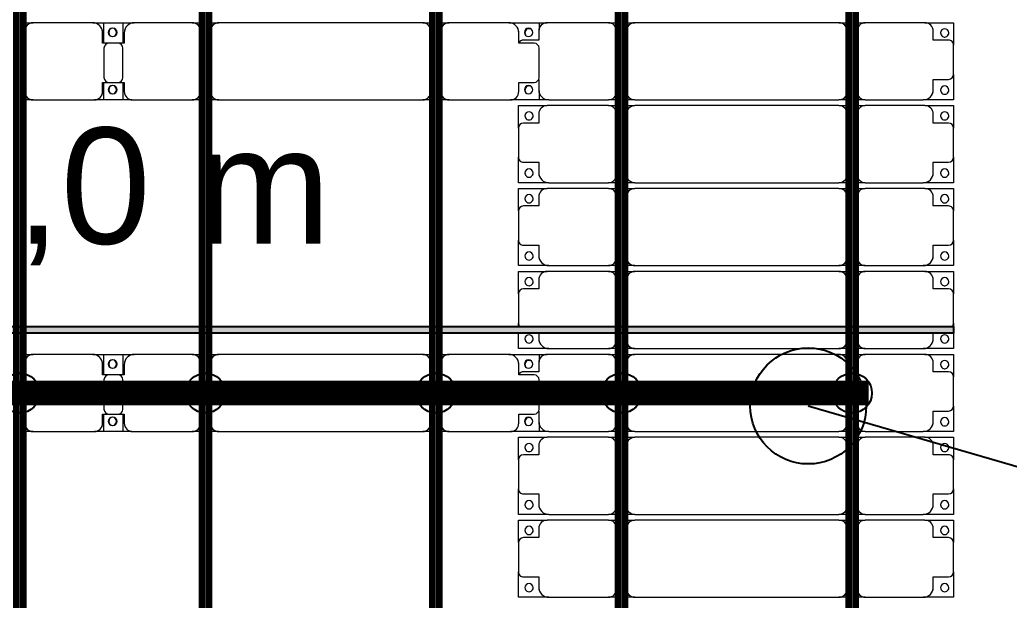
# Model space of a CAD drawing. Header units: millimetres. Extents: x 312848 to 517332, y -142134 to -35114.
# Drawn here: x 394305 to 400272, y -60578 to -57078 of the extents above; entities that cross this region are included whole.
import ezdxf

# ---------------------------------------------------------------- set-up
doc = ezdxf.new("R2010")
doc.units = ezdxf.units.MM
for name, color, linetype, lineweight in [('A-ANNO-DIMS', 211, 'Continuous', 9), ('A-ANNO-DIMS-500', 211, 'Continuous', 9), ('A-GENM', 13, 'Continuous', 9), ('S-BEAM', 12, 'Continuous', 9)]:
    doc.layers.add(name, color=color, linetype=linetype, lineweight=lineweight)
for name, color, linetype in [('GC-BICH NEO', 6, 'Continuous'), ('GC-DAY NEO', 5, 'Continuous'), ('GC-GHI CHU', 2, 'Continuous'), ('GC-HOP 40x60 GIA CUONG', 1, 'Continuous')]:
    doc.layers.add(name, color=color, linetype=linetype)
doc.styles.add('GC_VN', font='arial.ttf')
doc.styles.add('Trebuchet MS', font='trebuc.ttf', dxfattribs={"width": 0.8, "height": 1500})
doc.dimstyles.new('Arc_Length_-_3mm_Trebuchet_MS_3', dxfattribs={"dimscale": 304.8, "dimtxt": 1546.42636, "dimasz": 1.64042, "dimexe": 2.46063, "dimexo": 2.46063, "dimgap": 0.492126, "dimtad": 1, "dimdec": 0, "dimrnd": 10, "dimzin": 0, "dimdsep": 46, "dimtxsty": 'Trebuchet MS', "dimblk1": 'OBLIQUE', "dimblk2": 'OBLIQUE', "dimsah": 1, "dimcen": 0.09, "dimdle": 1.64042, "dimazin": 0, "dimtfac": 1, "dimtdec": 4, "dimtix": 1, "dimtmove": 0, "dimatfit": 3, "dimfxl": 1, "dimtvp": 1, "dimtfill": 1, "dimtolj": 1, "dimtzin": 0, "dimarcsym": 2})

# ---------------------------------------------------------------- blocks, each defined once
blk = doc.blocks.new('Dai phao do pin - DẢI PHAO ĐỠ PIN-V1-KHUNG KẾT CẤU BÈ PIN 3')
at = {"layer": 'A-GENM', "color": 7}
for p, q in [((65970, 241.6), (66029.7, 241.6)), ((66389.7, 241.6), (66029.7, 241.6)), ((66389.7, 241.6), (66572.2, 241.6)), ((66457.8, 241.6), (66640.3, 241.6)), ((66457.8, 118.2), (66457.8, 241.6)), ((66572.2, 241.6), (66572.2, 118.2)), ((66990.3, 241.6), (66640.3, 241.6)), ((66990.3, 241.6), (67050, 241.6)), ((67090, 241.6), (67149.7, 241.6)), ((68380.3, 241.6), (67149.7, 241.6)), ((68380.3, 241.6), (68440, 241.6)), ((68480, 241.6), (68539.7, 241.6)), ((68899.7, 241.6), (68539.7, 241.6)), ((68899.7, 241.6), (69082.2, 241.6)), ((69082.2, 241.6), (69082.2, 196.5)), ((65979.7, 191.6), (65979.7, -173.4)), ((66449.7, 118.2), (66449.7, 181.6)), ((66580.3, 181.6), (66580.3, 118.2)), ((67040.3, -173.4), (67040.3, 191.6)), ((67099.7, 191.6), (67099.7, -173.4)), ((68430.3, -173.4), (68430.3, 191.6)), ((68489.7, 191.6), (68489.7, -173.4)), ((68959.7, 118.2), (68959.7, 181.6)), ((66542.2, 118.2), (66449.7, 118.2)), ((66457.8, 88.2), (66457.8, -88.2)), ((66580.3, 118.2), (66487.8, 118.2)), ((66572.2, -88.2), (66572.2, 88.2)), ((69052.2, 118.2), (68959.7, 118.2)), ((69082.2, -88.2), (69082.2, 88.2)), ((66449.7, -173.4), (66449.7, -118.2)), ((66449.7, -118.2), (66542.2, -118.2)), ((66457.8, -223.4), (66457.8, -118.2)), ((66487.8, -118.2), (66580.3, -118.2)), ((66572.2, -118.2), (66572.2, -223.4)), ((66580.3, -118.2), (66580.3, -173.4)), ((68959.7, -173.4), (68959.7, -118.2)), ((68959.7, -118.2), (69052.2, -118.2)), ((69082.2, -169.7), (69082.2, -223.4)), ((66029.7, -223.4), (65970, -223.4)), ((66029.7, -223.4), (66399.7, -223.4)), ((66572.2, -223.4), (66399.7, -223.4)), ((66626.5, -223.4), (66457.8, -223.4)), ((66630.3, -223.4), (66990.3, -223.4)), ((67050, -223.4), (66990.3, -223.4)), ((67149.7, -223.4), (67090, -223.4)), ((67149.7, -223.4), (68380.3, -223.4)), ((68440, -223.4), (68380.3, -223.4)), ((68539.7, -223.4), (68480, -223.4)), ((68539.7, -223.4), (68909.7, -223.4)), ((69082.2, -223.4), (68909.7, -223.4))]:
    blk.add_line(p, q, dxfattribs=at)
for centre, radius, start, end in [((66029.7, 191.6), 50, 90, 180), ((66389.7, 181.6), 60, 0, 90), ((66640.3, 181.6), 60, 90, 180), ((66990.3, 191.6), 50, 0, 90), ((67149.7, 191.6), 50, 90, 180), ((67149.7, 191.6), 50, 105, 180), ((68380.3, 191.6), 50, 0, 90), ((68380.3, 191.6), 50, 15, 90), ((68539.7, 191.6), 50, 90, 180), ((68899.7, 181.6), 60, 360, 90), ((66029.7, 191.6), 50, 135, 180), ((66389.7, 181.6), 60, 0, 30), ((66508.6, 183.2), 25, 0, 180), ((66508.6, 183.2), 25, 180, 0), ((66511.4, 183.2), 25, 0, 180), ((66511.4, 183.2), 25, 180, 360), ((66640.3, 181.6), 60, 150, 180), ((66990.3, 191.6), 50, 0, 45), ((68539.7, 191.6), 50, 135, 180), ((68899.7, 181.6), 60, 360, 30), ((69018.6, 183.2), 25, 0, 180), ((69018.6, 183.2), 25, 180, 0), ((66487.8, 88.2), 30, 90, 180), ((66542.2, 88.2), 30, 0, 90), ((69052.2, 88.2), 30, 0, 90), ((66487.8, -88.2), 30, 180, 270), ((66542.2, -88.2), 30, 270, 0), ((69052.2, -88.2), 30, 270, 0), ((69052.2, -88.2), 30, 300, 330), ((66029.7, -173.4), 50, 180, 270), ((66029.7, -173.4), 50, 180, 225), ((66399.7, -173.4), 50, 270, 0), ((66399.7, -173.4), 50, 315, 0), ((66508.6, -161.8), 25, 0, 180), ((66508.6, -161.8), 25, 180, 360), ((66511.4, -161.8), 25, 0, 180), ((66511.4, -161.8), 25, 180, 0), ((66630.3, -173.4), 50, 180, 270), ((66630.3, -173.4), 50, 180, 225), ((66990.3, -173.4), 50, 270, 0), ((66990.3, -173.4), 50, 315, 0), ((67149.7, -173.4), 50, 180, 270), ((67149.7, -173.4), 50, 180, 270), ((68380.3, -173.4), 50, 270, 0), ((68380.3, -173.4), 50, 285, 0), ((68539.7, -173.4), 50, 180, 270), ((68539.7, -173.4), 50, 180, 225), ((68909.7, -173.4), 50, 270, 0), ((68909.7, -173.4), 50, 315, 0), ((69018.6, -161.8), 25, 0, 180), ((69018.6, -161.8), 25, 180, 0)]:
    blk.add_arc(centre, radius, start, end, dxfattribs=at)
blk = doc.blocks.new('Dai phao do pin - DẢI PHAO ĐỠ PIN-67477-KHUNG KẾT CẤU BÈ PIN 3')
at = {"layer": 'A-GENM', "color": 7}
for p, q in [((65970, 241.6), (66029.7, 241.6)), ((66389.7, 241.6), (66029.7, 241.6)), ((66389.7, 241.6), (66572.2, 241.6)), ((66457.8, 241.6), (66640.3, 241.6)), ((66457.8, 118.2), (66457.8, 241.6)), ((66572.2, 241.6), (66572.2, 118.2)), ((66990.3, 241.6), (66640.3, 241.6)), ((66990.3, 241.6), (67050, 241.6)), ((67090, 241.6), (67149.7, 241.6)), ((68380.3, 241.6), (67149.7, 241.6)), ((68380.3, 241.6), (68440, 241.6)), ((68480, 241.6), (68539.7, 241.6)), ((68899.7, 241.6), (68539.7, 241.6)), ((68899.7, 241.6), (69082.2, 241.6)), ((69082.2, 241.6), (69082.2, 196.5)), ((65979.7, 191.6), (65979.7, -173.4)), ((66449.7, 118.2), (66449.7, 181.6)), ((66580.3, 181.6), (66580.3, 118.2)), ((67040.3, -173.4), (67040.3, 191.6)), ((67099.7, 191.6), (67099.7, -173.4)), ((68430.3, -173.4), (68430.3, 191.6)), ((68489.7, 191.6), (68489.7, -173.4)), ((68959.7, 118.2), (68959.7, 181.6)), ((66542.2, 118.2), (66449.7, 118.2)), ((66457.8, 88.2), (66457.8, -88.2)), ((66580.3, 118.2), (66487.8, 118.2)), ((66572.2, -88.2), (66572.2, 88.2)), ((69052.2, 118.2), (68959.7, 118.2)), ((69082.2, -88.2), (69082.2, 88.2)), ((66449.7, -173.4), (66449.7, -118.2)), ((66449.7, -118.2), (66542.2, -118.2)), ((66457.8, -223.4), (66457.8, -118.2)), ((66487.8, -118.2), (66580.3, -118.2)), ((66572.2, -118.2), (66572.2, -223.4)), ((66580.3, -118.2), (66580.3, -173.4)), ((68959.7, -173.4), (68959.7, -118.2)), ((68959.7, -118.2), (69052.2, -118.2)), ((69082.2, -169.7), (69082.2, -223.4)), ((66029.7, -223.4), (65970, -223.4)), ((66029.7, -223.4), (66399.7, -223.4)), ((66572.2, -223.4), (66399.7, -223.4)), ((66626.5, -223.4), (66457.8, -223.4)), ((66630.3, -223.4), (66990.3, -223.4)), ((67050, -223.4), (66990.3, -223.4)), ((67149.7, -223.4), (67090, -223.4)), ((67149.7, -223.4), (68380.3, -223.4)), ((68440, -223.4), (68380.3, -223.4)), ((68539.7, -223.4), (68480, -223.4)), ((68539.7, -223.4), (68909.7, -223.4)), ((69082.2, -223.4), (68909.7, -223.4))]:
    blk.add_line(p, q, dxfattribs=at)
for centre, radius, start, end in [((66029.7, 191.6), 50, 90, 180), ((66389.7, 181.6), 60, 0, 90), ((66640.3, 181.6), 60, 90, 180), ((66990.3, 191.6), 50, 0, 90), ((67149.7, 191.6), 50, 90, 180), ((67149.7, 191.6), 50, 105, 180), ((68380.3, 191.6), 50, 0, 90), ((68380.3, 191.6), 50, 15, 90), ((68539.7, 191.6), 50, 90, 180), ((68899.7, 181.6), 60, 360, 90), ((66029.7, 191.6), 50, 135, 180), ((66389.7, 181.6), 60, 0, 30), ((66508.6, 183.2), 25, 0, 180), ((66508.6, 183.2), 25, 180, 0), ((66511.4, 183.2), 25, 0, 180), ((66511.4, 183.2), 25, 180, 360), ((66640.3, 181.6), 60, 150, 180), ((66990.3, 191.6), 50, 0, 45), ((68539.7, 191.6), 50, 135, 180), ((68899.7, 181.6), 60, 360, 30), ((69018.6, 183.2), 25, 0, 180), ((69018.6, 183.2), 25, 180, 0), ((66487.8, 88.2), 30, 90, 180), ((66542.2, 88.2), 30, 0, 90), ((69052.2, 88.2), 30, 0, 90), ((66487.8, -88.2), 30, 180, 270), ((66542.2, -88.2), 30, 270, 0), ((69052.2, -88.2), 30, 270, 0), ((69052.2, -88.2), 30, 300, 330), ((66029.7, -173.4), 50, 180, 270), ((66029.7, -173.4), 50, 180, 225), ((66399.7, -173.4), 50, 270, 0), ((66399.7, -173.4), 50, 315, 0), ((66508.6, -161.8), 25, 0, 180), ((66508.6, -161.8), 25, 180, 360), ((66511.4, -161.8), 25, 0, 180), ((66511.4, -161.8), 25, 180, 0), ((66630.3, -173.4), 50, 180, 270), ((66630.3, -173.4), 50, 180, 225), ((66990.3, -173.4), 50, 270, 0), ((66990.3, -173.4), 50, 315, 0), ((67149.7, -173.4), 50, 180, 270), ((67149.7, -173.4), 50, 180, 270), ((68380.3, -173.4), 50, 270, 0), ((68380.3, -173.4), 50, 285, 0), ((68539.7, -173.4), 50, 180, 270), ((68539.7, -173.4), 50, 180, 225), ((68909.7, -173.4), 50, 270, 0), ((68909.7, -173.4), 50, 315, 0), ((69018.6, -161.8), 25, 0, 180), ((69018.6, -161.8), 25, 180, 0)]:
    blk.add_arc(centre, radius, start, end, dxfattribs=at)
blk = doc.blocks.new('Dầm C52 - Hộp 40x60-69555-KHUNG KẾT CẤU BÈ PIN 3')
at = {"layer": 'S-BEAM', "lineweight": 25}
blk.add_hatch(color=4, dxfattribs=at).paths.add_polyline_path([(37512.3, -20), (37702.2, -20), (37702.2, 20), (-37702.2, 20), (-37702.2, -20), (37035.7, -20)])
at = {"layer": 'S-BEAM', "color": 4, "lineweight": 25}
for p, q in [((-37702.2, 20), (37702.2, 20)), ((37702.2, 20), (37702.2, -20)), ((37702.2, -20), (-37702.2, -20))]:
    blk.add_line(p, q, dxfattribs=at)
blk = doc.blocks.new('Dải phao đi lại kèm đỡ invester - DẢI PHAO ĐI LẠI-V20-KHUNG KẾT CẤU BÈ PIN 3')
at = {"layer": 'A-GENM', "color": 7}
for p, q in [((72758.4, 1312.2), (72911.8, 1312.2)), ((72758.4, 1129.7), (72758.4, 1312.2)), ((72881.8, 1282.2), (72881.8, 1189.7)), ((73088.2, 1312.2), (72911.8, 1312.2)), ((73088.2, 1312.2), (73223.4, 1312.2)), ((73118.2, 1189.7), (73118.2, 1282.2)), ((73223.4, 1312.2), (73223.4, 1139.7)), ((73258.4, 1312.2), (73411.8, 1312.2)), ((73258.4, 1129.7), (73258.4, 1312.2)), ((73381.8, 1282.2), (73381.8, 1189.7)), ((73588.2, 1312.2), (73411.8, 1312.2)), ((73588.2, 1312.2), (73723.4, 1312.2)), ((73618.2, 1189.7), (73618.2, 1282.2)), ((73723.4, 1312.2), (73723.4, 1139.7)), ((73794.6, 1312.2), (73803.5, 1312.2)), ((74118.2, 1189.7), (74118.2, 1282.2)), ((74169.7, 1312.2), (74176.8, 1312.2)), ((74223.4, 1312.2), (74223.4, 1139.7)), ((74258.4, 1312.2), (74351.2, 1312.2)), ((74258.4, 1129.7), (74258.4, 1312.2)), ((74391.2, 1312.2), (74411.8, 1312.2)), ((74588.2, 1312.2), (74411.8, 1312.2)), ((74588.2, 1312.2), (74723.4, 1312.2)), ((74618.2, 1189.7), (74618.2, 1282.2)), ((74723.4, 1312.2), (74723.4, 1139.7)), ((74758.4, 1312.2), (74911.8, 1312.2)), ((74758.4, 1129.7), (74758.4, 1312.2)), ((74881.8, 1282.2), (74881.8, 1189.7)), ((75088.2, 1312.2), (74911.8, 1312.2)), ((75088.2, 1312.2), (75223.4, 1312.2)), ((75118.2, 1189.7), (75118.2, 1282.2)), ((75223.4, 1312.2), (75223.4, 1139.7)), ((75258.4, 1312.2), (75411.8, 1312.2)), ((75258.4, 1129.7), (75258.4, 1312.2)), ((75381.8, 1282.2), (75381.8, 1189.7)), ((75588.2, 1312.2), (75411.8, 1312.2)), ((75588.2, 1312.2), (75723.4, 1312.2)), ((75618.2, 1189.7), (75618.2, 1282.2)), ((75723.4, 1312.2), (75723.4, 1139.7)), ((75794.6, 1312.2), (75803.5, 1312.2)), ((76118.2, 1189.7), (76118.2, 1282.2)), ((76169.7, 1312.2), (76176.8, 1312.2)), ((76223.4, 1312.2), (76223.4, 1139.7)), ((72881.8, 1189.7), (72818.4, 1189.7)), ((73173.4, 1189.7), (73118.2, 1189.7)), ((73223.4, 769.7), (73223.4, 1139.7)), ((73381.8, 1189.7), (73318.4, 1189.7)), ((73673.4, 1189.7), (73618.2, 1189.7)), ((73723.4, 769.7), (73723.4, 1139.7)), ((73758.4, 1129.7), (73758.4, 1188.8)), ((73881.8, 1189.7), (73818.4, 1189.7)), ((74173.4, 1189.7), (74118.2, 1189.7)), ((74223.4, 769.7), (74223.4, 1139.7)), ((74351.2, 1189.7), (74318.4, 1189.7)), ((74673.4, 1189.7), (74618.2, 1189.7)), ((74723.4, 769.7), (74723.4, 1139.7)), ((74881.8, 1189.7), (74818.4, 1189.7)), ((75173.4, 1189.7), (75118.2, 1189.7)), ((75223.4, 769.7), (75223.4, 1139.7)), ((75381.8, 1189.7), (75318.4, 1189.7)), ((75673.4, 1189.7), (75618.2, 1189.7)), ((75723.4, 769.7), (75723.4, 1139.7)), ((75758.4, 1129.7), (75758.4, 1188.8)), ((75881.8, 1189.7), (75818.4, 1189.7)), ((76173.4, 1189.7), (76118.2, 1189.7)), ((76223.4, 769.7), (76223.4, 1139.7)), ((72758.4, 1129.7), (72758.4, 769.7)), ((73258.4, 1129.7), (73258.4, 769.7)), ((73758.4, 1129.7), (73758.4, 769.7)), ((74258.4, 1129.7), (74258.4, 769.7)), ((74758.4, 1129.7), (74758.4, 769.7)), ((75258.4, 1129.7), (75258.4, 769.7)), ((75758.4, 1129.7), (75758.4, 769.7)), ((72758.4, 710), (72758.4, 769.7)), ((72808.4, 719.7), (73173.4, 719.7)), ((73223.4, 769.7), (73223.4, 710)), ((73258.4, 710), (73258.4, 769.7)), ((73308.4, 719.7), (73673.4, 719.7)), ((73723.4, 769.7), (73723.4, 710)), ((73758.4, 710), (73758.4, 769.7)), ((73808.4, 719.7), (74173.4, 719.7)), ((74223.4, 769.7), (74223.4, 710)), ((74258.4, 710), (74258.4, 769.7)), ((74308.4, 719.7), (74351.2, 719.7)), ((74391.2, 719.7), (74673.4, 719.7)), ((74723.4, 769.7), (74723.4, 710)), ((74758.4, 710), (74758.4, 769.7)), ((74808.4, 719.7), (75173.4, 719.7)), ((75223.4, 769.7), (75223.4, 710)), ((75258.4, 710), (75258.4, 769.7)), ((75308.4, 719.7), (75673.4, 719.7)), ((75723.4, 769.7), (75723.4, 710)), ((75758.4, 710), (75758.4, 769.7)), ((75808.4, 719.7), (76173.4, 719.7)), ((76223.4, 769.7), (76223.4, 710)), ((72758.4, 610.3), (72758.4, 670)), ((73173.4, 660.3), (72808.4, 660.3)), ((73223.4, 670), (73223.4, 610.3)), ((73258.4, 610.3), (73258.4, 670)), ((73673.4, 660.3), (73308.4, 660.3)), ((73723.4, 670), (73723.4, 610.3)), ((73758.4, 610.3), (73758.4, 670)), ((74173.4, 660.3), (73808.4, 660.3)), ((74223.4, 670), (74223.4, 610.3)), ((74258.4, 610.3), (74258.4, 670)), ((74351.2, 660.3), (74308.4, 660.3)), ((74673.4, 660.3), (74391.2, 660.3)), ((74723.4, 670), (74723.4, 610.3)), ((74758.4, 610.3), (74758.4, 670)), ((75173.4, 660.3), (74808.4, 660.3)), ((75223.4, 670), (75223.4, 610.3)), ((75258.4, 610.3), (75258.4, 670)), ((75673.4, 660.3), (75308.4, 660.3)), ((75723.4, 670), (75723.4, 610.3)), ((75758.4, 610.3), (75758.4, 670)), ((76173.4, 660.3), (75808.4, 660.3)), ((76223.4, 670), (76223.4, 610.3)), ((72758.4, 610.3), (72758.4, -620.3)), ((73223.4, -620.3), (73223.4, 610.3)), ((73258.4, 610.3), (73258.4, -620.3)), ((73723.4, -620.3), (73723.4, 610.3)), ((73758.4, 610.3), (73758.4, -620.3)), ((74223.4, -620.3), (74223.4, 610.3)), ((74258.4, 610.3), (74258.4, -620.3)), ((74723.4, -620.3), (74723.4, 610.3)), ((74758.4, 610.3), (74758.4, -620.3)), ((75223.4, -620.3), (75223.4, 610.3)), ((75258.4, 610.3), (75258.4, -620.3)), ((75723.4, -620.3), (75723.4, 610.3)), ((75758.4, 610.3), (75758.4, -620.3)), ((76223.4, -620.3), (76223.4, 610.3)), ((72758.4, -680), (72758.4, -620.3)), ((73223.4, -620.3), (73223.4, -680)), ((73258.4, -680), (73258.4, -620.3)), ((73723.4, -620.3), (73723.4, -680)), ((73758.4, -680), (73758.4, -620.3)), ((74223.4, -620.3), (74223.4, -680)), ((74258.4, -680), (74258.4, -620.3)), ((74723.4, -620.3), (74723.4, -680)), ((74758.4, -680), (74758.4, -620.3)), ((75223.4, -620.3), (75223.4, -680)), ((75258.4, -680), (75258.4, -620.3)), ((75723.4, -620.3), (75723.4, -680)), ((75758.4, -680), (75758.4, -620.3)), ((76223.4, -620.3), (76223.4, -680)), ((72808.4, -670.3), (73173.4, -670.3)), ((73308.4, -670.3), (73673.4, -670.3)), ((73808.4, -670.3), (74173.4, -670.3)), ((74308.4, -670.3), (74351.2, -670.3)), ((74391.2, -670.3), (74673.4, -670.3)), ((74808.4, -670.3), (75173.4, -670.3)), ((75308.4, -670.3), (75673.4, -670.3)), ((75808.4, -670.3), (76173.4, -670.3)), ((72758.4, -779.7), (72758.4, -720)), ((73173.4, -729.7), (72808.4, -729.7)), ((73223.4, -720), (73223.4, -779.7)), ((73258.4, -779.7), (73258.4, -720)), ((73673.4, -729.7), (73308.4, -729.7)), ((73723.4, -720), (73723.4, -779.7)), ((73758.4, -779.7), (73758.4, -720)), ((74173.4, -729.7), (73808.4, -729.7)), ((74223.4, -720), (74223.4, -779.7)), ((74258.4, -779.7), (74258.4, -720)), ((74351.2, -729.7), (74308.4, -729.7)), ((74673.4, -729.7), (74391.2, -729.7)), ((74723.4, -720), (74723.4, -779.7)), ((74758.4, -779.7), (74758.4, -720)), ((75173.4, -729.7), (74808.4, -729.7)), ((75223.4, -720), (75223.4, -779.7)), ((75258.4, -779.7), (75258.4, -720)), ((75673.4, -729.7), (75308.4, -729.7)), ((75723.4, -720), (75723.4, -779.7)), ((75758.4, -779.7), (75758.4, -720)), ((76173.4, -729.7), (75808.4, -729.7)), ((76223.4, -720), (76223.4, -779.7)), ((72758.4, -779.7), (72758.4, -1129.7)), ((73223.4, -1139.7), (73223.4, -779.7)), ((73258.4, -779.7), (73258.4, -1129.7)), ((73723.4, -1139.7), (73723.4, -779.7)), ((73758.4, -779.7), (73758.4, -1129.7)), ((74223.4, -1139.7), (74223.4, -779.7)), ((74258.4, -779.7), (74258.4, -1129.7)), ((74723.4, -1139.7), (74723.4, -779.7)), ((74758.4, -779.7), (74758.4, -1129.7)), ((75223.4, -1139.7), (75223.4, -779.7)), ((75258.4, -779.7), (75258.4, -1129.7)), ((75723.4, -1139.7), (75723.4, -779.7)), ((75758.4, -779.7), (75758.4, -1129.7)), ((76223.4, -1139.7), (76223.4, -779.7)), ((72758.4, -1312.2), (72758.4, -1129.7)), ((73258.4, -1312.2), (73258.4, -1129.7)), ((73758.4, -1312.2), (73758.4, -1129.7)), ((74258.4, -1312.2), (74258.4, -1129.7)), ((74758.4, -1312.2), (74758.4, -1129.7)), ((75258.4, -1312.2), (75258.4, -1129.7)), ((75758.4, -1312.2), (75758.4, -1129.7)), ((72818.4, -1189.7), (72881.8, -1189.7)), ((72881.8, -1189.7), (72881.8, -1282.2)), ((73118.2, -1282.2), (73118.2, -1189.7)), ((73118.2, -1189.7), (73173.4, -1189.7)), ((73223.4, -1139.7), (73223.4, -1312.2)), ((73318.4, -1189.7), (73381.8, -1189.7)), ((73381.8, -1189.7), (73381.8, -1282.2)), ((73618.2, -1282.2), (73618.2, -1189.7)), ((73618.2, -1189.7), (73673.4, -1189.7)), ((73723.4, -1139.7), (73723.4, -1312.2)), ((73818.4, -1189.7), (73881.8, -1189.7)), ((73881.8, -1189.7), (73881.8, -1282.2)), ((74118.2, -1282.2), (74118.2, -1189.7)), ((74118.2, -1189.7), (74173.4, -1189.7)), ((74223.4, -1139.7), (74223.4, -1312.2)), ((74318.4, -1189.7), (74351.2, -1189.7)), ((74618.2, -1282.2), (74618.2, -1189.7)), ((74618.2, -1189.7), (74673.4, -1189.7)), ((74723.4, -1139.7), (74723.4, -1312.2)), ((74818.4, -1189.7), (74881.8, -1189.7)), ((74881.8, -1189.7), (74881.8, -1282.2)), ((75118.2, -1282.2), (75118.2, -1189.7)), ((75118.2, -1189.7), (75173.4, -1189.7)), ((75223.4, -1139.7), (75223.4, -1312.2)), ((75318.4, -1189.7), (75381.8, -1189.7)), ((75381.8, -1189.7), (75381.8, -1282.2)), ((75618.2, -1282.2), (75618.2, -1189.7)), ((75618.2, -1189.7), (75673.4, -1189.7)), ((75723.4, -1139.7), (75723.4, -1312.2)), ((75818.4, -1189.7), (75881.8, -1189.7)), ((75881.8, -1189.7), (75881.8, -1282.2)), ((76118.2, -1282.2), (76118.2, -1189.7)), ((76118.2, -1189.7), (76173.4, -1189.7)), ((76223.4, -1139.7), (76223.4, -1312.2)), ((72911.8, -1312.2), (72758.4, -1312.2)), ((72911.8, -1312.2), (73088.2, -1312.2)), ((73223.4, -1312.2), (73088.2, -1312.2)), ((73411.8, -1312.2), (73258.4, -1312.2)), ((73411.8, -1312.2), (73588.2, -1312.2)), ((73723.4, -1312.2), (73588.2, -1312.2)), ((73911.8, -1312.2), (73758.4, -1312.2)), ((73911.8, -1312.2), (74088.2, -1312.2)), ((74223.4, -1312.2), (74088.2, -1312.2)), ((74351.2, -1312.2), (74258.4, -1312.2)), ((74411.8, -1312.2), (74391.2, -1312.2)), ((74411.8, -1312.2), (74588.2, -1312.2)), ((74723.4, -1312.2), (74588.2, -1312.2)), ((74911.8, -1312.2), (74758.4, -1312.2)), ((74911.8, -1312.2), (75088.2, -1312.2)), ((75223.4, -1312.2), (75088.2, -1312.2)), ((75411.8, -1312.2), (75258.4, -1312.2)), ((75411.8, -1312.2), (75588.2, -1312.2)), ((75723.4, -1312.2), (75588.2, -1312.2)), ((75911.8, -1312.2), (75758.4, -1312.2)), ((75911.8, -1312.2), (76088.2, -1312.2)), ((76223.4, -1312.2), (76088.2, -1312.2))]:
    blk.add_line(p, q, dxfattribs=at)
for centre, radius, start, end in [((72816.8, 1248.6), 25, 90, 270), ((72816.8, 1248.6), 25, 270, 90), ((72911.8, 1282.2), 30, 90, 180), ((72911.8, 1282.2), 30, 90, 150), ((73088.2, 1282.2), 30, 360, 90), ((73088.2, 1282.2), 30, 30, 90), ((73161.8, 1248.6), 25, 90, 270), ((73161.8, 1248.6), 25, 270, 90), ((73316.8, 1248.6), 25, 90, 270), ((73316.8, 1248.6), 25, 270, 90), ((73411.8, 1282.2), 30, 90, 180), ((73411.8, 1282.2), 30, 90, 150), ((73588.2, 1282.2), 30, 0, 90), ((73588.2, 1282.2), 30, 30, 90), ((73661.8, 1248.6), 25, 90, 270), ((73661.8, 1248.6), 25, 270, 90), ((73816.8, 1248.6), 25, 90, 120), ((73816.8, 1248.6), 25, 330, 90), ((74088.2, 1282.2), 30, 0, 60), ((74161.8, 1248.6), 25, 90, 120), ((74161.8, 1248.6), 25, 330, 90), ((74316.8, 1248.6), 25, 90, 270), ((74316.8, 1248.6), 25, 270, 90), ((74411.8, 1282.2), 30, 90, 120), ((74411.8, 1282.2), 30, 90, 120), ((74588.2, 1282.2), 30, 0, 90), ((74588.2, 1282.2), 30, 30, 90), ((74661.8, 1248.6), 25, 90, 270), ((74661.8, 1248.6), 25, 270, 90), ((74816.8, 1248.6), 25, 90, 270), ((74816.8, 1248.6), 25, 270, 90), ((74911.8, 1282.2), 30, 90, 180), ((74911.8, 1282.2), 30, 90, 150), ((75088.2, 1282.2), 30, 360, 90), ((75088.2, 1282.2), 30, 30, 90), ((75161.8, 1248.6), 25, 90, 270), ((75161.8, 1248.6), 25, 270, 90), ((75316.8, 1248.6), 25, 90, 270), ((75316.8, 1248.6), 25, 270, 90), ((75411.8, 1282.2), 30, 90, 180), ((75411.8, 1282.2), 30, 90, 150), ((75588.2, 1282.2), 30, 360, 90), ((75588.2, 1282.2), 30, 30, 90), ((75661.8, 1248.6), 25, 90, 270), ((75661.8, 1248.6), 25, 270, 90), ((75816.8, 1248.6), 25, 90, 120), ((75816.8, 1248.6), 25, 330, 90), ((76088.2, 1282.2), 30, 0, 60), ((76161.8, 1248.6), 25, 90, 120), ((76161.8, 1248.6), 25, 330, 90), ((73161.8, 1248.6), 25, 180, 195), ((73661.8, 1248.6), 25, 180, 195), ((74661.8, 1248.6), 25, 180, 195), ((75161.8, 1248.6), 25, 180, 195), ((75661.8, 1248.6), 25, 180, 195), ((72818.4, 1129.7), 60, 90, 180), ((72818.4, 1129.7), 60, 90, 120), ((73173.4, 1139.7), 50, 360, 90), ((73173.4, 1139.7), 50, 45, 90), ((73318.4, 1129.7), 60, 90, 180), ((73318.4, 1129.7), 60, 90, 120), ((73673.4, 1139.7), 50, 0, 90), ((73673.4, 1139.7), 50, 45, 90), ((73818.4, 1129.7), 60, 90, 180), ((73818.4, 1129.7), 60, 105, 120), ((74173.4, 1139.7), 50, 360, 90), ((74173.4, 1139.7), 50, 45, 75), ((74318.4, 1129.7), 60, 90, 180), ((74318.4, 1129.7), 60, 90, 120), ((74673.4, 1139.7), 50, 360, 90), ((74673.4, 1139.7), 50, 45, 90), ((74818.4, 1129.7), 60, 90, 180), ((74818.4, 1129.7), 60, 90, 120), ((75173.4, 1139.7), 50, 0, 90), ((75173.4, 1139.7), 50, 45, 90), ((75318.4, 1129.7), 60, 90, 180), ((75318.4, 1129.7), 60, 90, 120), ((75673.4, 1139.7), 50, 360, 90), ((75673.4, 1139.7), 50, 45, 90), ((75818.4, 1129.7), 60, 90, 180), ((75818.4, 1129.7), 60, 105, 120), ((76173.4, 1139.7), 50, 0, 90), ((76173.4, 1139.7), 50, 45, 75), ((72808.4, 769.7), 50, 180, 270), ((72808.4, 769.7), 50, 225, 270), ((73173.4, 769.7), 50, 270, 360), ((73173.4, 769.7), 50, 270, 315), ((73308.4, 769.7), 50, 180, 270), ((73308.4, 769.7), 50, 232.83214, 270), ((73673.4, 769.7), 50, 270, 0), ((73673.4, 769.7), 50, 270, 315), ((73808.4, 769.7), 50, 180, 270), ((73808.4, 769.7), 50, 225, 270), ((74173.4, 769.7), 50, 270, 0), ((74173.4, 769.7), 50, 270, 315), ((74308.4, 769.7), 50, 180, 270), ((74308.4, 769.7), 50, 225, 270), ((74673.4, 769.7), 50, 270, 0), ((74673.4, 769.7), 50, 270, 315), ((74808.4, 769.7), 50, 180, 270), ((74808.4, 769.7), 50, 225, 270), ((75173.4, 769.7), 50, 270, 360), ((75173.4, 769.7), 50, 270, 315), ((75308.4, 769.7), 50, 180, 270), ((75308.4, 769.7), 50, 225, 270), ((75673.4, 769.7), 50, 270, 0), ((75673.4, 769.7), 50, 270, 315), ((75808.4, 769.7), 50, 180, 270), ((75808.4, 769.7), 50, 225, 270), ((76173.4, 769.7), 50, 270, 360), ((76173.4, 769.7), 50, 270, 315), ((72808.4, 610.3), 50, 90, 180), ((72808.4, 610.3), 50, 105, 180), ((73173.4, 610.3), 50, 360, 90), ((73173.4, 610.3), 50, 15, 90), ((73308.4, 610.3), 50, 90, 180), ((73308.4, 610.3), 50, 105, 120), ((73673.4, 610.3), 50, 0, 90), ((73673.4, 610.3), 50, 15, 90), ((73808.4, 610.3), 50, 90, 180), ((73808.4, 610.3), 50, 105, 180), ((74173.4, 610.3), 50, 360, 90), ((74173.4, 610.3), 50, 15, 90), ((74308.4, 610.3), 50, 90, 180), ((74308.4, 610.3), 50, 105, 180), ((74673.4, 610.3), 50, 0, 90), ((74673.4, 610.3), 50, 15, 90), ((74808.4, 610.3), 50, 90, 180), ((74808.4, 610.3), 50, 105, 180), ((75173.4, 610.3), 50, 0, 90), ((75173.4, 610.3), 50, 15, 90), ((75308.4, 610.3), 50, 90, 180), ((75308.4, 610.3), 50, 105, 180), ((75673.4, 610.3), 50, 0, 90), ((75673.4, 610.3), 50, 15, 90), ((75808.4, 610.3), 50, 90, 180), ((75808.4, 610.3), 50, 105, 180), ((76173.4, 610.3), 50, 0, 90), ((76173.4, 610.3), 50, 15, 90), ((73308.4, 610.3), 50, 135, 180), ((72808.4, -620.3), 50, 180, 270), ((72808.4, -620.3), 50, 195, 270), ((73173.4, -620.3), 50, 270, 0), ((73173.4, -620.3), 50, 270, 0), ((73308.4, -620.3), 50, 180, 270), ((73308.4, -620.3), 50, 195, 232.83214), ((73673.4, -620.3), 50, 270, 0), ((73673.4, -620.3), 50, 270, 0), ((73808.4, -620.3), 50, 180, 270), ((73808.4, -620.3), 50, 195, 270), ((74173.4, -620.3), 50, 270, 0), ((74173.4, -620.3), 50, 270, 0), ((74308.4, -620.3), 50, 180, 270), ((74308.4, -620.3), 50, 195, 270), ((74673.4, -620.3), 50, 270, 0), ((74673.4, -620.3), 50, 270, 0), ((74808.4, -620.3), 50, 180, 270), ((74808.4, -620.3), 50, 195, 270), ((75173.4, -620.3), 50, 270, 360), ((75173.4, -620.3), 50, 270, 360), ((75308.4, -620.3), 50, 180, 270), ((75308.4, -620.3), 50, 195, 270), ((75673.4, -620.3), 50, 270, 360), ((75673.4, -620.3), 50, 270, 360), ((75808.4, -620.3), 50, 180, 270), ((75808.4, -620.3), 50, 195, 270), ((76173.4, -620.3), 50, 270, 0), ((76173.4, -620.3), 50, 270, 0), ((73308.4, -620.3), 50, 240, 270), ((72808.4, -779.7), 50, 90, 180), ((72808.4, -779.7), 50, 90, 135), ((73173.4, -779.7), 50, 360, 90), ((73173.4, -779.7), 50, 45, 90), ((73308.4, -779.7), 50, 90, 180), ((73308.4, -779.7), 50, 90, 127.16786), ((73673.4, -779.7), 50, 0, 90), ((73673.4, -779.7), 50, 45, 90), ((73808.4, -779.7), 50, 90, 180), ((73808.4, -779.7), 50, 90, 135), ((74173.4, -779.7), 50, 360, 90), ((74173.4, -779.7), 50, 45, 90), ((74308.4, -779.7), 50, 90, 180), ((74308.4, -779.7), 50, 90, 135), ((74673.4, -779.7), 50, 0, 90), ((74673.4, -779.7), 50, 45, 90), ((74808.4, -779.7), 50, 90, 180), ((74808.4, -779.7), 50, 90, 135), ((75173.4, -779.7), 50, 360, 90), ((75173.4, -779.7), 50, 45, 90), ((75308.4, -779.7), 50, 90, 180), ((75308.4, -779.7), 50, 90, 135), ((75673.4, -779.7), 50, 360, 90), ((75673.4, -779.7), 50, 45, 90), ((75808.4, -779.7), 50, 90, 180), ((75808.4, -779.7), 50, 90, 135), ((76173.4, -779.7), 50, 0, 90), ((76173.4, -779.7), 50, 45, 90), ((72818.4, -1129.7), 60, 180, 270), ((73318.4, -1129.7), 60, 180, 270), ((73818.4, -1129.7), 60, 180, 270), ((74318.4, -1129.7), 60, 180, 270), ((74818.4, -1129.7), 60, 180, 270), ((75318.4, -1129.7), 60, 180, 270), ((75818.4, -1129.7), 60, 180, 270), ((72818.4, -1129.7), 60, 240, 270), ((73173.4, -1139.7), 50, 270, 0), ((73173.4, -1139.7), 50, 270, 315), ((73318.4, -1129.7), 60, 240, 270), ((73673.4, -1139.7), 50, 270, 0), ((73673.4, -1139.7), 50, 270, 315), ((73818.4, -1129.7), 60, 240, 270), ((74173.4, -1139.7), 50, 270, 0), ((74173.4, -1139.7), 50, 270, 315), ((74318.4, -1129.7), 60, 240, 270), ((74673.4, -1139.7), 50, 270, 0), ((74673.4, -1139.7), 50, 270, 315), ((74818.4, -1129.7), 60, 240, 270), ((75173.4, -1139.7), 50, 270, 360), ((75173.4, -1139.7), 50, 270, 315), ((75318.4, -1129.7), 60, 240, 270), ((75673.4, -1139.7), 50, 270, 360), ((75673.4, -1139.7), 50, 270, 315), ((75818.4, -1129.7), 60, 240, 270), ((76173.4, -1139.7), 50, 270, 0), ((76173.4, -1139.7), 50, 270, 315), ((72816.8, -1258.6), 25, 90, 270), ((72816.8, -1258.6), 25, 270, 90), ((73161.8, -1258.6), 25, 90, 270), ((73161.8, -1258.6), 25, 165, 180), ((73161.8, -1258.6), 25, 270, 90), ((73316.8, -1258.6), 25, 90, 270), ((73316.8, -1258.6), 25, 270, 90), ((73661.8, -1258.6), 25, 90, 270), ((73661.8, -1258.6), 25, 165, 180), ((73661.8, -1258.6), 25, 270, 90), ((73816.8, -1258.6), 25, 90, 270), ((73816.8, -1258.6), 25, 270, 90), ((74161.8, -1258.6), 25, 90, 270), ((74161.8, -1258.6), 25, 165, 180), ((74161.8, -1258.6), 25, 270, 90), ((74316.8, -1258.6), 25, 90, 270), ((74316.8, -1258.6), 25, 270, 90), ((74661.8, -1258.6), 25, 90, 270), ((74661.8, -1258.6), 25, 165, 180), ((74661.8, -1258.6), 25, 270, 90), ((74816.8, -1258.6), 25, 90, 270), ((74816.8, -1258.6), 25, 270, 90), ((75161.8, -1258.6), 25, 90, 270), ((75161.8, -1258.6), 25, 165, 180), ((75161.8, -1258.6), 25, 270, 90), ((75316.8, -1258.6), 25, 90, 270), ((75316.8, -1258.6), 25, 270, 90), ((75661.8, -1258.6), 25, 90, 270), ((75661.8, -1258.6), 25, 165, 180), ((75661.8, -1258.6), 25, 270, 90), ((75816.8, -1258.6), 25, 90, 270), ((75816.8, -1258.6), 25, 270, 90), ((76161.8, -1258.6), 25, 90, 270), ((76161.8, -1258.6), 25, 165, 180), ((76161.8, -1258.6), 25, 270, 90), ((72911.8, -1282.2), 30, 180, 270), ((72911.8, -1282.2), 30, 210, 270), ((73088.2, -1282.2), 30, 270, 360), ((73088.2, -1282.2), 30, 270, 330), ((73411.8, -1282.2), 30, 180, 270), ((73411.8, -1282.2), 30, 210, 270), ((73588.2, -1282.2), 30, 270, 0), ((73588.2, -1282.2), 30, 270, 330), ((73911.8, -1282.2), 30, 180, 270), ((73911.8, -1282.2), 30, 210, 270), ((74088.2, -1282.2), 30, 270, 360), ((74088.2, -1282.2), 30, 270, 330), ((74411.8, -1282.2), 30, 240, 270), ((74411.8, -1282.2), 30, 240, 270), ((74588.2, -1282.2), 30, 270, 360), ((74588.2, -1282.2), 30, 270, 330), ((74911.8, -1282.2), 30, 180, 270), ((74911.8, -1282.2), 30, 210, 270), ((75088.2, -1282.2), 30, 270, 0), ((75088.2, -1282.2), 30, 270, 330), ((75411.8, -1282.2), 30, 180, 270), ((75411.8, -1282.2), 30, 210, 270), ((75588.2, -1282.2), 30, 270, 360), ((75588.2, -1282.2), 30, 270, 330), ((75911.8, -1282.2), 30, 180, 270), ((75911.8, -1282.2), 30, 210, 270), ((76088.2, -1282.2), 30, 270, 0), ((76088.2, -1282.2), 30, 270, 330)]:
    blk.add_arc(centre, radius, start, end, dxfattribs=at)
blk = doc.blocks.new('Dầm C52 - Dầm C52-66353-KHUNG KẾT CẤU BÈ PIN 3')
at = {"layer": 'S-BEAM', "lineweight": 140}
blk.add_hatch(color=1, dxfattribs=at).paths.add_polyline_path([(-45616.3, 20), (-45616.3, -20), (45616.3, -20), (45616.3, 20), (-45569, 20)])
at = {"layer": 'S-BEAM', "color": 1, "lineweight": 140}
for p, q in [((-45616.3, 20), (45616.3, 20)), ((45616.3, -20), (-45616.3, -20))]:
    blk.add_line(p, q, dxfattribs=at)
blk = doc.blocks.new('Dầm C52 - Dầm C52-V13-KHUNG KẾT CẤU BÈ PIN 3')
at = {"layer": 'S-BEAM', "lineweight": 140}
blk.add_hatch(color=1, dxfattribs=at).paths.add_polyline_path([(-45616.3, 20), (-45616.3, -20), (45616.3, -20), (45616.3, 20), (-45569, 20)])
at = {"layer": 'S-BEAM', "color": 1, "lineweight": 140}
for p, q in [((-45616.3, 20), (45616.3, 20)), ((45616.3, -20), (-45616.3, -20))]:
    blk.add_line(p, q, dxfattribs=at)
blk = doc.blocks.new('be pin 3_rvt-1-KHUNG KẾT CẤU BÈ PIN 3')
at = {"layer": 'A-GENM', "color": 4, "lineweight": 25, "rotation": 90.00000000000026}
blk.add_blockref('Dải phao đi lại kèm đỡ invester - DẢI PHAO ĐI LẠI-V20-KHUNG KẾT CẤU BÈ PIN 3', (398624.7, -133318.6), dxfattribs=at)
at = {"layer": 'A-GENM', "color": 4, "lineweight": 25}
for name, p in [('Dai phao do pin - DẢI PHAO ĐỠ PIN-67477-KHUNG KẾT CẤU BÈ PIN 3', (328354.7, -57337.3)), ('Dai phao do pin - DẢI PHAO ĐỠ PIN-V1-KHUNG KẾT CẤU BÈ PIN 3', (328354.7, -59337.3))]:
    blk.add_blockref(name, p, dxfattribs=at)
at = {"layer": 'S-BEAM', "color": 4, "lineweight": 25, "rotation": 89.99999999999962}
for name, p in [('Dầm C52 - Dầm C52-V13-KHUNG KẾT CẤU BÈ PIN 3', (394304.7, -88363.7)), ('Dầm C52 - Dầm C52-V13-KHUNG KẾT CẤU BÈ PIN 3', (395424.7, -88363.7)), ('Dầm C52 - Dầm C52-V13-KHUNG KẾT CẤU BÈ PIN 3', (396814.7, -88363.7)), ('Dầm C52 - Dầm C52-66353-KHUNG KẾT CẤU BÈ PIN 3', (397934.7, -88363.7)), ('Dầm C52 - Dầm C52-V13-KHUNG KẾT CẤU BÈ PIN 3', (399324.7, -88363.7))]:
    blk.add_blockref(name, p, dxfattribs=at)
at = {"layer": 'S-BEAM', "color": 4, "lineweight": 25}
blk.add_blockref('Dầm C52 - Hộp 40x60-69555-KHUNG KẾT CẤU BÈ PIN 3', (362234.7, -58947.4), dxfattribs=at)
blk = doc.blocks.new('DIMBLOCK5-KHUNG KẾT CẤU BÈ PIN 3')
at = {"layer": 'A-ANNO-DIMS-500', "transparency": 16777216}
for p, q in [((413167.6, -113837.3), (413167.6, -42837.3)), ((413167.6, -43337.3), (399246.1, -43337.3)), ((413167.6, -43337.3), (413917.6, -43337.3)), ((413167.6, -113337.3), (412417.6, -113337.3)), ((413167.6, -113337.3), (413564, -113337.3))]:
    blk.add_line(p, q, dxfattribs=at)
at = {"layer": 'A-ANNO-DIMS-500', "lineweight": 70, "transparency": 16777216}
for p, q in [((413167.6, -43337.3), (412917.6, -43087.3)), ((413167.6, -43337.3), (413417.6, -43587.3)), ((413167.6, -113337.3), (412917.6, -113087.3)), ((413167.6, -113337.3), (413417.6, -113587.3))]:
    blk.add_line(p, q, dxfattribs=at)
at = {"layer": 'A-ANNO-DIMS-500', "color": 0, "transparency": 16777216, "insert": (411098.2, -80303.1), "char_height": 1500, "width": 4717.911, "attachment_point": 1, "rotation": 90, "line_spacing_factor": 1.048425, "style": 'Trebuchet MS', "bg_fill": 3, "box_fill_scale": 1.25, "bg_fill_color": 256, "bg_fill_true_color": 13158600, "bg_fill_transparency": 0}
blk.add_mtext('70000', dxfattribs=at)
blk = doc.blocks.new('_Oblique')
at = {"color": 0, "linetype": 'ByBlock', "lineweight": -2}
blk.add_line((-0.5, -0.5), (0.5, 0.5), dxfattribs=at)

msp = doc.modelspace()

# ---------------------------------------------------------------- linework, layer by layer
at = {"layer": 'GC-HOP 40x60 GIA CUONG'}
for centre in [(394304.7, -59328.3), (395424.7, -59328.3), (396814.7, -59328.3), (397934.7, -59328.3)]:
    msp.add_circle(centre, 120, dxfattribs=at)

# ---------------------------------------------------------------- block references
at = {"lineweight": 5}
msp.add_blockref('be pin 3_rvt-1-KHUNG KẾT CẤU BÈ PIN 3', (0, 0), dxfattribs=at)

# ---------------------------------------------------------------- texts
at = {"layer": 'GC-GHI CHU', "style": 'GC_VN'}
msp.add_text('B3-37: 1×15,0 m', height=700, dxfattribs=at).set_placement((388924.7, -58428.3))

# ---------------------------------------------------------------- next in the draw order: dimensions: what is measured, and where the dimension line sits
at = {"layer": 'A-ANNO-DIMS'}
dim = msp.add_linear_dim(base=(413167.6, -43337.3), p1=(412814, -113337.3), p2=(398496.1, -43337.3), angle=90, dimstyle='Arc_Length_-_3mm_Trebuchet_MS_3', override={"dimpost": '<>', "dimfxl": 71449.305142}, dxfattribs=at)
dim.commit()
dim.dimension.update_dxf_attribs({"geometry": 'DIMBLOCK5-KHUNG KẾT CẤU BÈ PIN 3', "text_midpoint": (412254.4, -78337.3)})

# ---------------------------------------------------------------- next in the draw order: linework, layer by layer
at = {"layer": 'GC-BICH NEO'}
msp.add_circle((399060.4, -59406.2), 350, dxfattribs=at)
at = {"layer": 'GC-DAY NEO'}
msp.add_line((399060.4, -59406.2), (406742.6, -61638.6), dxfattribs=at)
at = {"layer": 'GC-HOP 40x60 GIA CUONG', "const_width": 150}
msp.add_lwpolyline([(384424.7, -59328.3), (399424.7, -59328.3)], dxfattribs=at)
at = {"layer": 'GC-HOP 40x60 GIA CUONG'}
msp.add_circle((399324.7, -59328.3), 120, dxfattribs=at)

doc.saveas('drawing.dxf')
